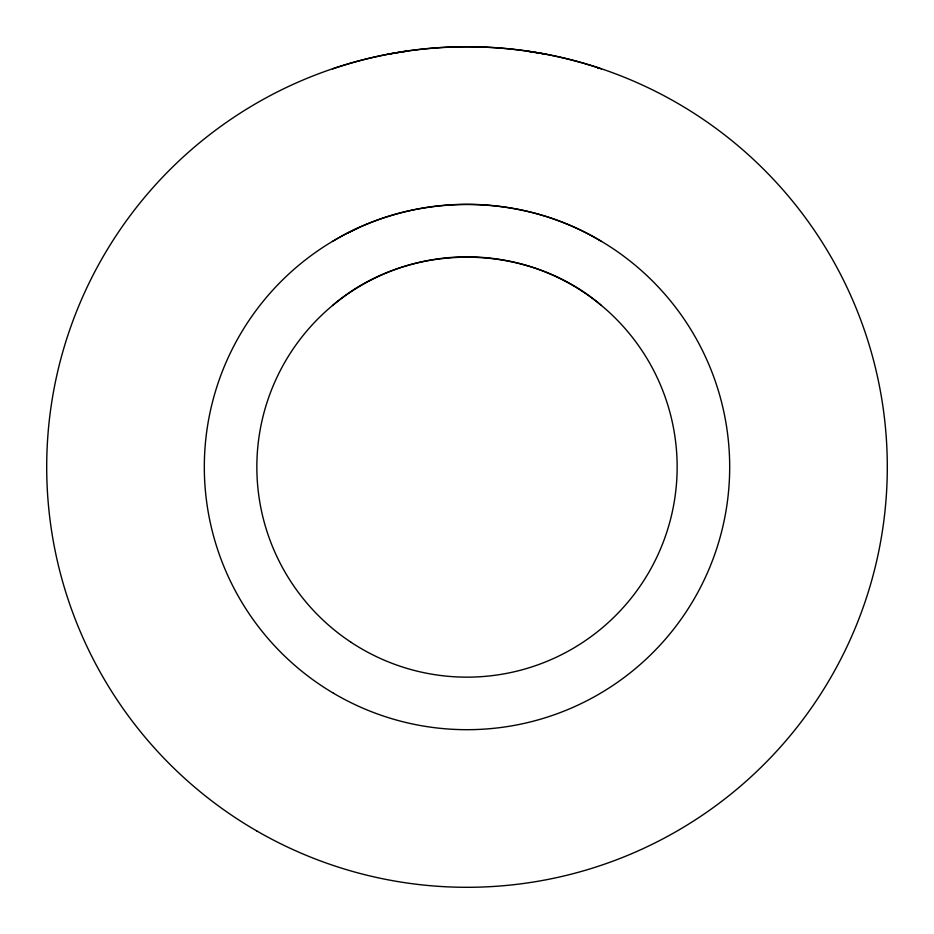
<?xml version="1.0" encoding="UTF-8"?>
<svg xmlns="http://www.w3.org/2000/svg" width="934" height="934" viewBox="0 0 934 934"><rect width="100%" height="100%" fill="white"/><g stroke="black" fill="none" stroke-linecap="round" stroke-linejoin="round"><path stroke-width="1.4" d="M332.504 305.558L333.041 305.079C407.493 241.229 526.507 241.229 600.959 305.079L601.496 305.558M332.504 241.474C413.213 192.182 520.81 192.147 601.496 241.497M347.168 233.36L358.189 227.931M332.504 68.929C418.946 39.461 515.054 39.461 601.496 68.929M387.949 54.207L405.94 51.347M597.772 68.439L598.811 68.334M528.06 51.347L546.051 54.207M256.85 830.991A420.3 420.3 0 0 0 887.3 467A420.3 420.3 0 0 0 256.85 103.009A420.3 420.3 0 0 0 256.85 830.991M333.461 693.215A262.688 262.688 0 0 0 729.676 469.533A262.688 262.688 0 0 0 337.863 238.252A262.688 262.688 0 0 0 333.461 693.215M350.705 642.043A210.15 210.15 0 0 0 676.73 480.193A210.15 210.15 0 0 0 373.565 278.764A210.15 210.15 0 0 0 350.705 642.043"/></g></svg>
